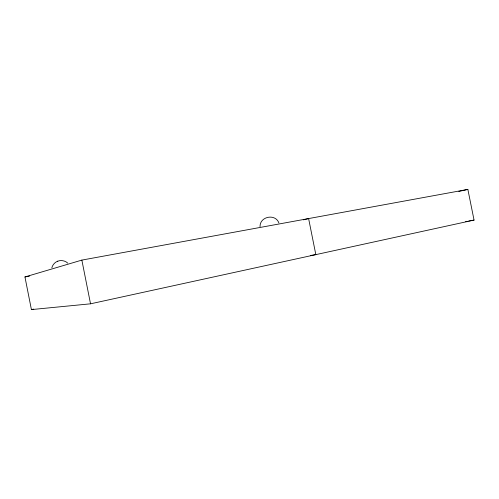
<?xml version="1.0" encoding="UTF-8"?>
<svg xmlns="http://www.w3.org/2000/svg" width="499" height="499" viewBox="0 0 499 499"><rect width="100%" height="100%" fill="white"/><g stroke="black" fill="none" stroke-linecap="round" stroke-linejoin="round"><path stroke-width="0.75" d="M260.048 226.733C259.592 216.479 275.348 213.229 278.897 222.941M51.846 267.826C52.563 264.794 54.871 262.249 57.79 261.17M24.95 276.951L81.855 260.098L467.862 189.408L474.05 220.09L90.531 303.816L31.412 309.592L24.95 276.951L29.535 276.09M57.672 261.208C61.053 259.811 65.388 260.759 67.82 263.16M303.336 219.834L308.613 218.574L315.83 254.633L310.472 255.476M458.768 191.454L467.862 189.408M31.412 309.592L33.695 309.106M465.623 221.544L467.158 221.282M468.686 221.02L474.05 220.09M81.855 260.098L90.531 303.816"/></g></svg>
